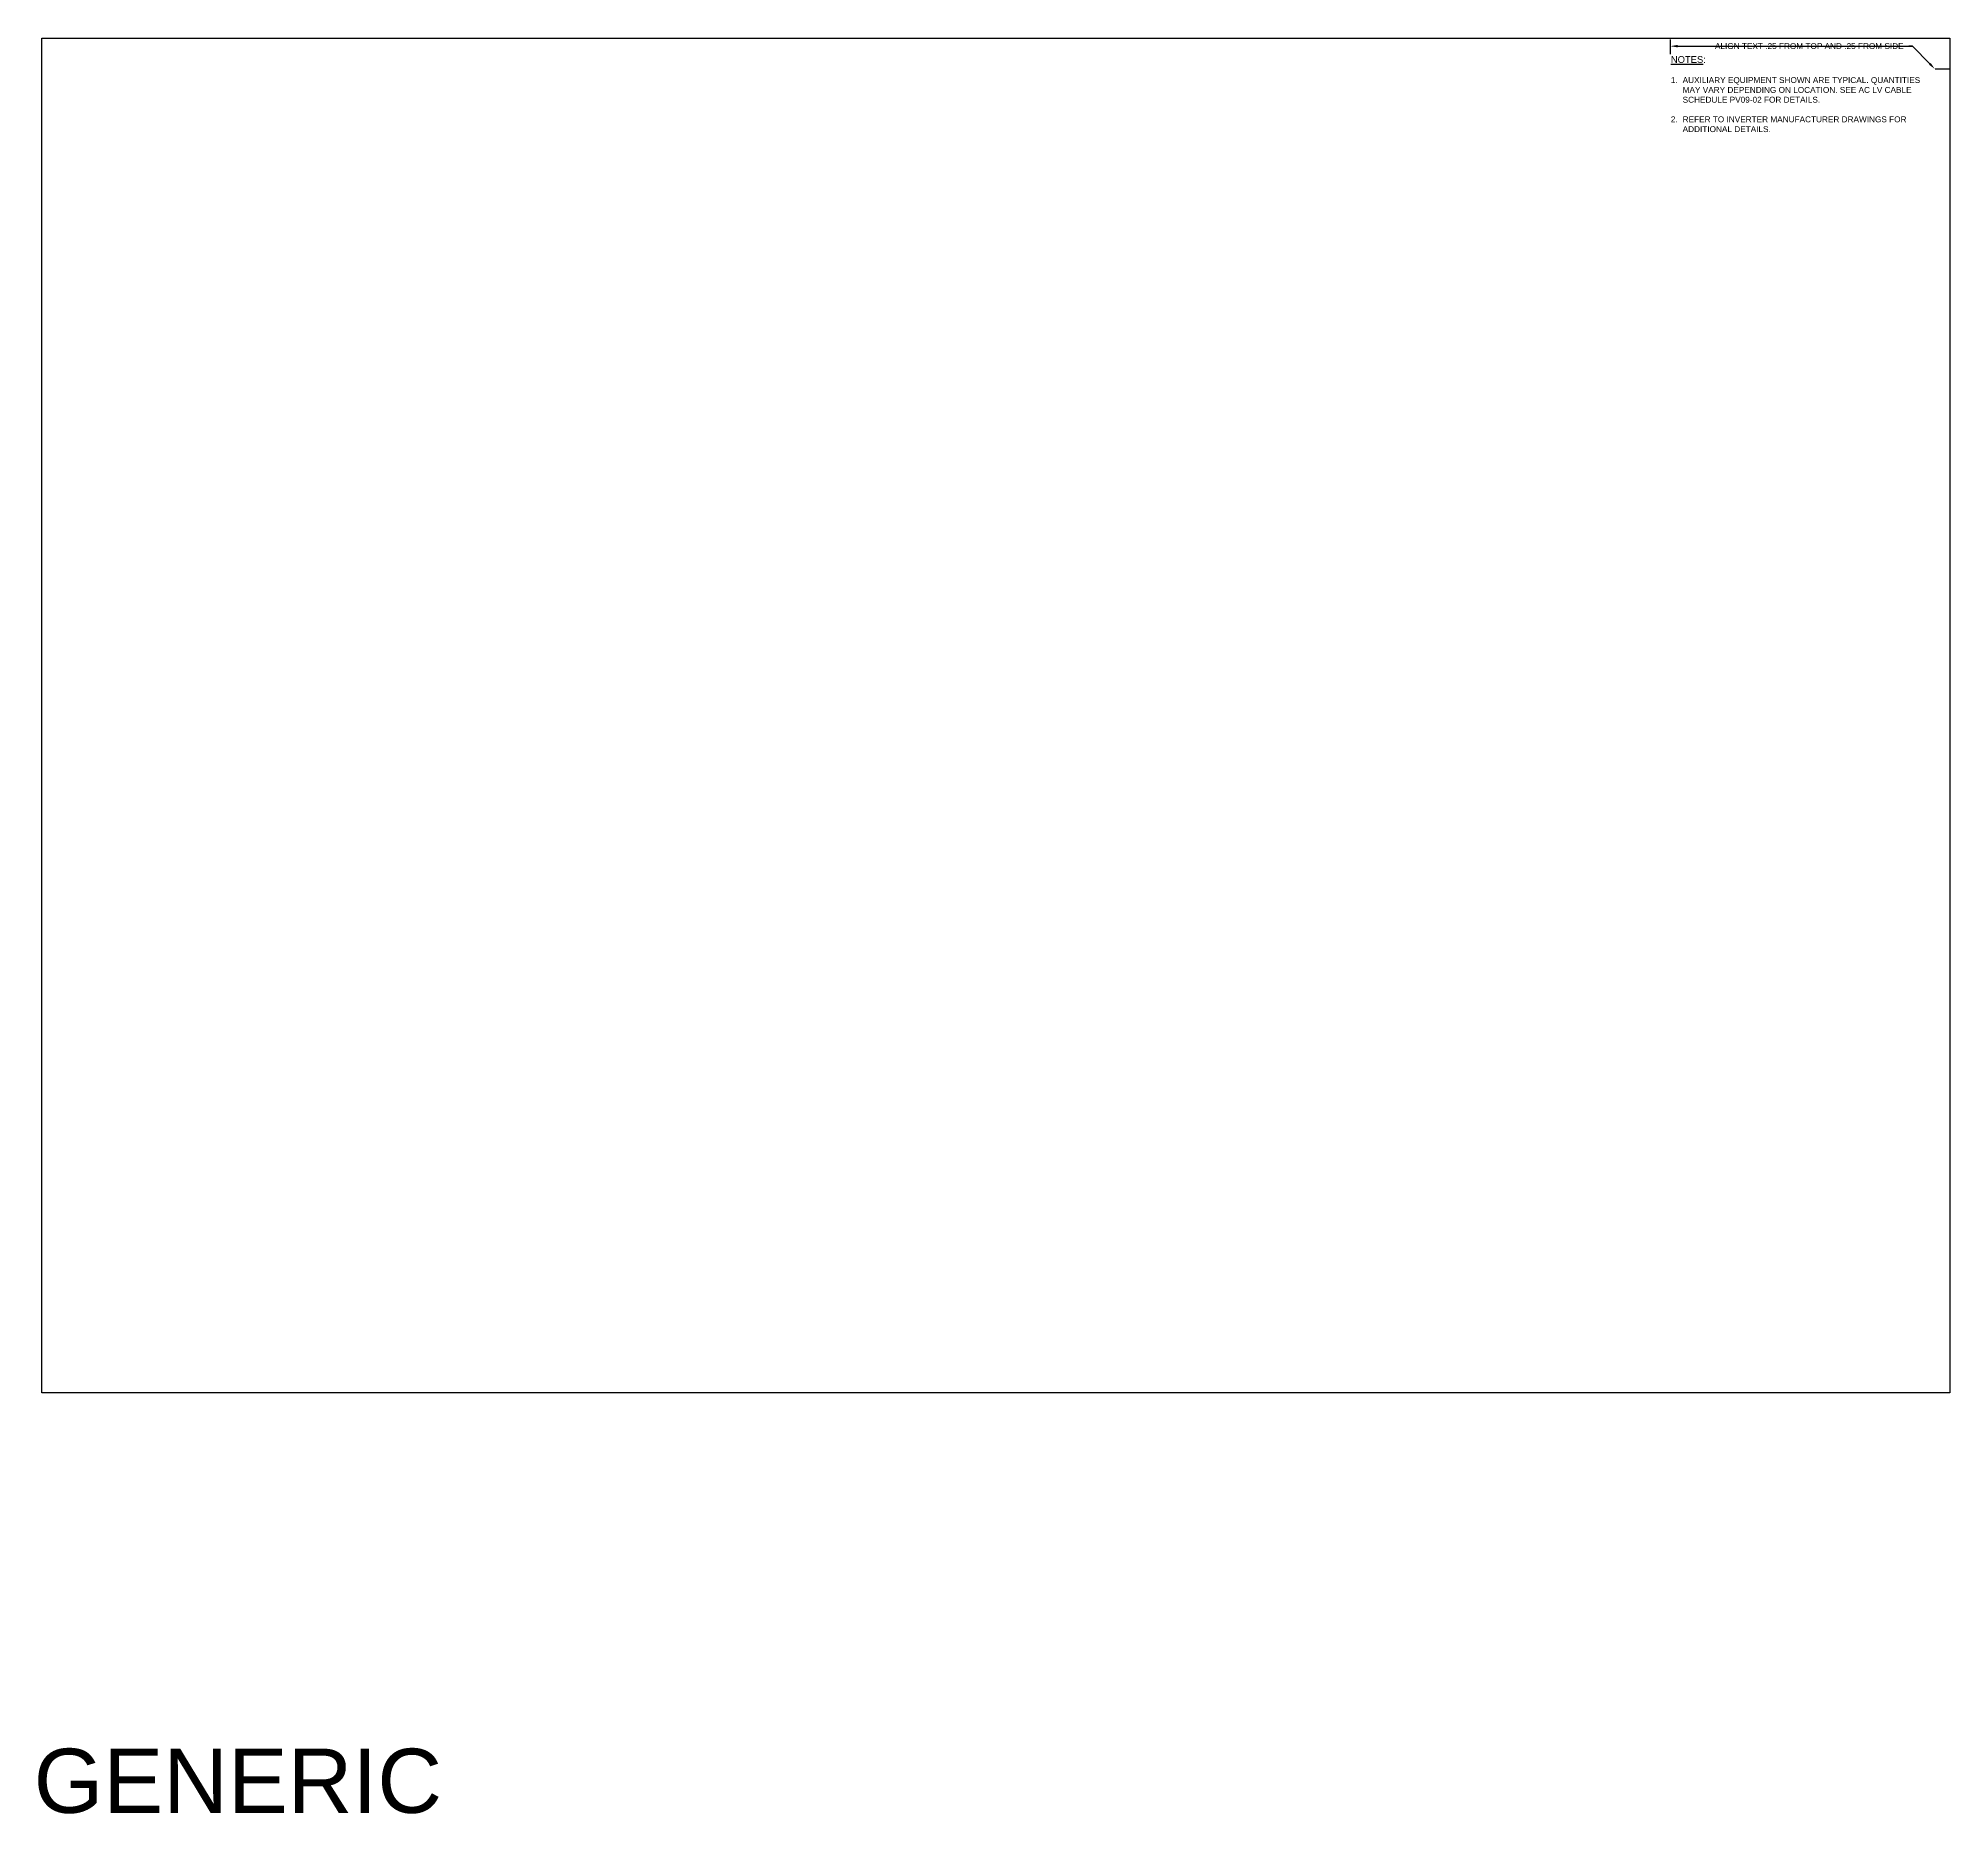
# Model space of a CAD drawing. Header units: inches. Extents: x -18 to 99, y -244 to 24.
# Drawn here: x 66.37 to 98.84, y -159.65 to -129.49 of the extents above; entities that cross this region are included whole.
import ezdxf
from ezdxf import colors
from ezdxf.entities.mleader import LeaderData, LeaderLine
from ezdxf.math import Vec2, Vec3

# ---------------------------------------------------------------- set-up
doc = ezdxf.new("R2010")
doc.units = ezdxf.units.IN
doc.header["$MEASUREMENT"] = 0
doc.layers.add('G-ANNO-TEXT', color=1, linetype='Continuous')
doc.layers.add('G-NPLT', color=67, linetype='Continuous', plot=False)
doc.styles.add('NEI-A', font='arial.ttf')

msp = doc.modelspace()

# ---------------------------------------------------------------- linework, layer by layer
at = {"layer": 'G-NPLT'}
msp.add_line((98.839, -130.013), (98.589, -130.013), dxfattribs=at)
msp.add_lwpolyline([(66.43, -129.49), (98.839, -129.49), (98.839, -152.501), (66.43, -152.501)], close=True, dxfattribs=at)
msp.add_lwpolyline([(94.089, -129.513), (94.089, -129.763)], dxfattribs=at)

# ---------------------------------------------------------------- texts
at = {"layer": 'G-ANNO-TEXT', "insert": (94.101, -129.794), "char_height": 0.1, "attachment_point": 1, "style": 'NEI-A'}
msp.add_mtext_dynamic_manual_height_columns('\\A1;{\\H1.1429x;\\LNOTES\\l:\\P}\\P\\pi-0.2,l0.2,t0.2;1.^IAUXILIARY EQUIPMENT SHOWN ARE TYPICAL. QUANTITIES MAY VARY DEPENDING ON LOCATION. SEE AC LV CABLE SCHEDULE PV09-02 FOR DETAILS.\\P\\pi0,l0,tz;\\P\\pi-0.2,l0.2,t0.2;2.^IREFER TO INVERTER MANUFACTURER DRAWINGS FOR ADDITIONAL DETAILS. ', width=4.48526, gutter_width=0.547, heights=[8.739], dxfattribs=at)
at = {"layer": 'G-NPLT', "insert": (66.29, -158.548), "char_height": 1.09, "attachment_point": 1, "style": 'NEI-A'}
msp.add_mtext_dynamic_manual_height_columns('GENERIC', width=4.68761, gutter_width=5.45, heights=[0], dxfattribs=at)

# ---------------------------------------------------------------- leaders
at = {"layer": 'G-NPLT'}
ml = msp.add_multileader_mtext('Standard', dxfattribs=at)
ml.set_content('ALIGN TEXT .25 FROM TOP AND .25 FROM SIDE', color=256, style='NEI-A')
ml.set_leader_properties()
ml.build(insert=Vec2(0, 0))
ml.multileader.update_dxf_attribs({"dogleg_length": 0.0625, "arrow_head_size": 0.125})
ctx = ml.context
ctx.base_point, ctx.char_height, ctx.arrow_head_size, ctx.landing_gap_size, ctx.plane_origin = Vec3(94.768, -129.624), 0.09996, 0.125, 0.09, Vec3(95.511, -129.572)
ctx.text_align_type = 2
notes = []
notes.append((ctx, [(1, (1, 1, 0), (98.207, -129.624), (-1, 0), 0.0625, [(0, [(94.089, -129.625)], 0, []), (1, [(98.586, -130.013)], 0, [])])]))
ctx.mtext.insert, ctx.mtext.width, ctx.mtext.alignment, ctx.mtext.flow_direction = Vec3(98.055, -129.573), 3.69406, 3, 5
for ctx, leaders in notes:
    for number, flags, end, landing, length, lines in leaders:
        leader = LeaderData()
        leader.index, (leader.has_last_leader_line, leader.has_dogleg_vector, leader.attachment_direction) = number, flags
        leader.last_leader_point, leader.dogleg_vector, leader.dogleg_length = Vec3(end), Vec3(landing), length
        for number, points, colour, breaks in lines:
            line = LeaderLine()
            line.index, line.vertices, line.color, line.breaks = number, Vec3.list(points), colors.encode_raw_color(colour), breaks
            leader.lines.append(line)
        ctx.leaders.append(leader)

doc.saveas('drawing.dxf')
